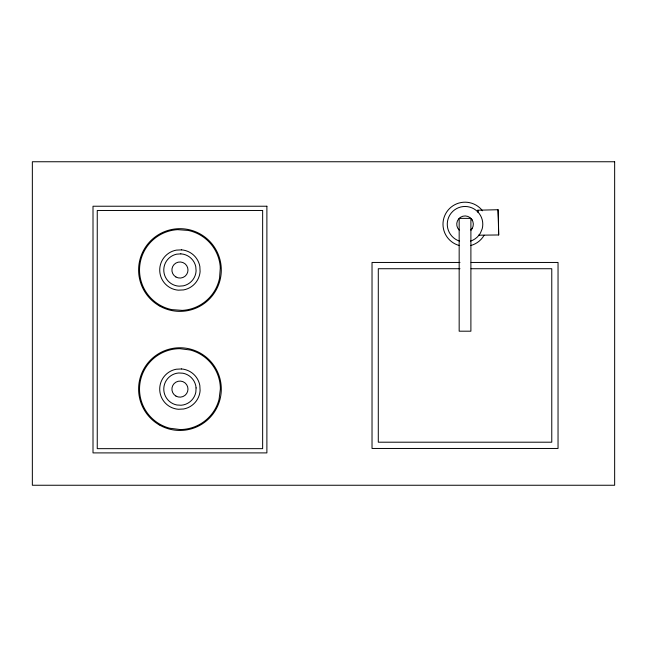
<?xml version="1.0" encoding="UTF-8"?>
<svg xmlns="http://www.w3.org/2000/svg" width="647" height="647" viewBox="0 0 647 647"><rect width="100%" height="100%" fill="white"/><g stroke="black" fill="none" stroke-linecap="round" stroke-linejoin="round"><path stroke-width="0.97" d="M478.424 235.201L498.683 234.966L498.408 218.419L498.061 209.725L477.85 210.21L477.826 212.248M498.061 209.725L498.683 234.966M472.213 228.383L470.895 230.097A8.298 8.298 0 0 0 472.213 228.383L473.046 226.377A8.298 8.298 0 0 0 462.888 216.219A8.298 8.298 0 0 0 459.168 230.097M470.895 218.371L459.168 218.371L459.168 331.191L470.895 331.191L470.895 218.371L472.213 220.085M459.977 262.456L372.025 262.456L372.025 448.468L558.038 448.468L558.038 262.456L471.097 262.456M459.985 268.723L378.293 268.723L378.293 442.2L551.77 442.2L551.77 268.723L471.081 268.723M477.85 210.21L477.955 211.561M484.126 235.257A22.047 22.047 0 0 1 470.741 245.528M459.321 245.528A22.047 22.047 0 0 1 446.705 211.981A22.047 22.047 0 0 1 482.525 210.809M459.548 241.121A17.752 17.752 0 0 1 448.047 219.042A17.752 17.752 0 0 1 469.924 207.161A17.752 17.752 0 0 1 482.185 228.828L480.406 233.114A17.752 17.752 0 0 1 470.515 241.121M196.081 387.917L195.839 392.131A16.175 16.175 0 0 1 181.136 405.24L176.922 404.998A16.175 16.175 0 0 1 178.758 372.979L182.972 373.222A16.175 16.175 0 0 1 196.081 387.917M220.312 267.664L219.551 278.194A40.438 40.438 0 0 1 182.3 310.39L171.779 309.622A40.438 40.438 0 0 1 177.593 229.653L188.115 230.421A40.438 40.438 0 0 1 220.312 267.664M220.384 388.896L219.066 399.369A40.438 40.438 0 0 1 180.165 429.551L169.692 428.225A40.438 40.438 0 0 1 179.729 348.676L190.202 349.995A40.438 40.438 0 0 1 220.384 388.896M180.82 253.867L176.615 254.19A16.175 16.175 0 0 0 179.073 286.168L183.279 285.845A16.175 16.175 0 0 0 196.098 270.891L195.774 266.685A16.175 16.175 0 0 0 180.82 253.867M181.54 368.952L176.267 369.227A20.219 20.219 0 0 0 178.354 409.268L183.627 408.993A20.219 20.219 0 0 0 200.101 390.707L199.826 385.434A20.219 20.219 0 0 0 181.54 368.952M181.645 249.871L176.372 250.122A20.219 20.219 0 0 0 178.249 290.171L183.522 289.921A20.219 20.219 0 0 0 200.093 271.716L199.85 266.451A20.219 20.219 0 0 0 181.645 249.871M614.65 161.75L32.35 161.75L32.35 485.25L614.65 485.25L614.65 161.75M266.887 206.231L93.006 206.231L93.006 452.9L266.887 452.9L266.887 206.231M262.642 210.477L97.252 210.477L97.252 448.654L262.642 448.654L262.642 210.477M159.275 305.829A41.351 41.351 0 0 0 221.298 270.017A41.351 41.351 0 0 0 159.275 234.214A41.351 41.351 0 0 0 159.275 305.829M159.275 424.917A41.351 41.351 0 0 0 221.298 389.114A41.351 41.351 0 0 0 159.275 353.302A41.351 41.351 0 0 0 159.275 424.917M175.927 396.069A8.031 8.031 0 0 0 187.978 389.114A8.031 8.031 0 0 0 175.927 382.159A8.031 8.031 0 0 0 175.927 396.069M175.927 276.989A8.039 8.039 0 0 0 187.986 270.017A8.039 8.039 0 0 0 175.927 263.054A8.039 8.039 0 0 0 175.927 276.989"/></g></svg>
